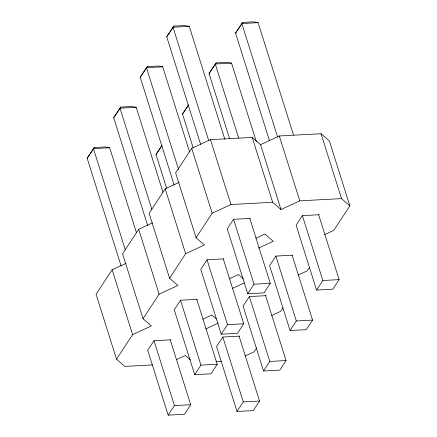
<?xml version="1.0" encoding="UTF-8"?>
<svg xmlns="http://www.w3.org/2000/svg" width="437" height="437" viewBox="0 0 437 437"><rect width="100%" height="100%" fill="white"/><g stroke="black" fill="none" stroke-linecap="round" stroke-linejoin="round"><path stroke-width="0.66" d="M121.12 265.92L87.154 158.189L94.277 147.526L105.12 146.941L109.682 147.761L136.486 232.779M147.646 225.454L113.675 117.722L120.803 107.054L131.641 106.475L136.202 107.289L163.012 192.307M174.166 184.988L140.201 77.251L147.324 66.588L158.167 66.003L162.728 66.823L189.532 151.841M200.692 144.516L166.721 36.784L173.85 26.116L184.687 25.537L189.248 26.351L224.853 139.277M90.454 153.365L94.277 147.526M120.803 107.054L113.675 117.722M147.324 66.588L140.201 77.251M173.85 26.116L166.721 36.784M166.634 188.249L155.993 154.501L161.909 145.472M193.154 147.782L182.513 114.035L188.434 105.006M229.501 138.463L209.039 73.563L216.162 62.901L227.005 62.316L231.561 63.136L256.322 141.664M269.531 140.829L235.559 33.097L242.688 22.429L253.526 21.85L258.087 22.664L293.489 134.94M162.072 145.428L155.993 154.501M185.812 109.212L188.598 104.962M216.162 62.901L209.039 73.563M242.688 22.429L235.559 33.097M126.075 263.303L112.145 269.755L96.064 294.287L116.521 359.17L124.851 366.408L152.453 364.928M152.595 222.837L138.671 229.283L122.589 253.821L143.046 318.699L151.371 325.942L132.602 334.633L116.521 359.17M179.121 182.366L165.191 188.817L149.11 213.354L169.567 278.232L177.897 285.47L159.123 294.161L143.046 318.699M324.68 234.593L333.764 230.386L349.846 205.854L341.516 198.611L299.782 200.845L281.007 209.542L260.55 144.658L252.22 137.42L210.487 139.654L191.712 148.351L175.636 172.883L196.087 237.761L204.418 245.004L185.649 253.695L169.567 278.232M196.087 237.761L212.169 213.229L230.944 204.532L272.677 202.298L281.007 209.542M170.812 339.811L153.982 340.713L147.717 350.272L168.174 415.15L184.436 414.281L190.701 404.722L170.244 339.839M197.333 299.34L180.503 300.241L174.243 309.8L194.694 374.684L210.956 373.81L217.222 364.25L196.765 299.372M223.859 258.873L207.029 259.775L200.763 269.334L221.22 334.212L237.482 333.344L243.748 323.784L223.291 258.906M250.379 218.407L233.549 219.308L227.284 228.868L247.741 293.746L264.003 292.872L270.268 283.313L249.811 218.434M168.174 415.15L174.439 405.591L153.982 340.713M194.694 374.684L200.96 365.124L180.503 300.241M221.22 334.212L227.486 324.653L207.029 259.775M247.741 293.746L254.006 284.187L233.549 219.308M239.651 336.124L222.821 337.025L216.555 346.585L237.012 411.463L253.274 410.589L259.54 401.029L239.083 336.151M266.171 295.652L249.341 296.554L243.076 306.113L263.533 370.997L279.795 370.123L286.06 360.563L265.603 295.685M292.697 255.186L275.867 256.087L269.602 265.647L290.059 330.525L306.321 329.656L312.581 320.097L292.129 255.219M319.218 214.72L302.388 215.621L296.122 225.181L316.579 290.059L332.841 289.185L339.107 279.625L318.649 214.747M256.814 347.797L254.197 351.79L245.113 355.997M282.963 307.899L280.718 311.324L271.634 315.53M309.489 267.433L307.244 270.858L298.16 275.064M237.012 411.463L243.278 401.903L222.821 337.025M263.533 370.997L269.798 361.437L249.341 296.554M290.059 330.525L296.324 320.966L275.867 256.087M316.579 290.059L322.845 280.499L302.388 215.621M87.154 158.189L90.104 153.895M182.513 114.035L185.463 109.742M260.55 144.658L279.325 135.967L321.058 133.733L329.389 140.971L349.846 205.854M255.842 238.28L264.926 234.074L273.256 241.317L258.726 248.047M229.321 278.751L238.405 274.545L243.305 278.801M232.2 288.513L244.31 282.903M202.801 319.218L211.879 315.011L216.293 318.846M205.68 328.979L218.396 323.09M176.275 359.684L185.359 355.478L190.259 359.738M189.248 26.351L172.986 27.225L208.799 140.801M258.087 22.664L241.825 23.538L277.637 137.109M162.728 66.823L146.466 67.691L178.591 169.583M231.561 63.136L215.304 64.004L238.629 137.988M136.202 107.289L119.94 108.163L151.863 209.405M109.682 147.761L93.42 148.629L125.343 249.871M254.006 284.187L270.268 283.313M322.845 280.499L339.107 279.625M227.486 324.653L243.748 323.784M296.324 320.966L312.581 320.097M215.905 361.53L221.286 361.241M200.96 365.124L217.222 364.25M269.798 361.437L286.06 360.563M174.439 405.591L190.701 404.722M243.278 401.903L259.54 401.029M321.058 133.733L341.516 198.611M279.325 135.967L299.782 200.845M252.22 137.42L272.677 202.298M210.487 139.654L230.944 204.532M191.712 148.351L212.169 213.229M165.191 188.817L185.649 253.695M138.671 229.283L159.123 294.161M112.145 269.755L132.602 334.633"/></g></svg>
